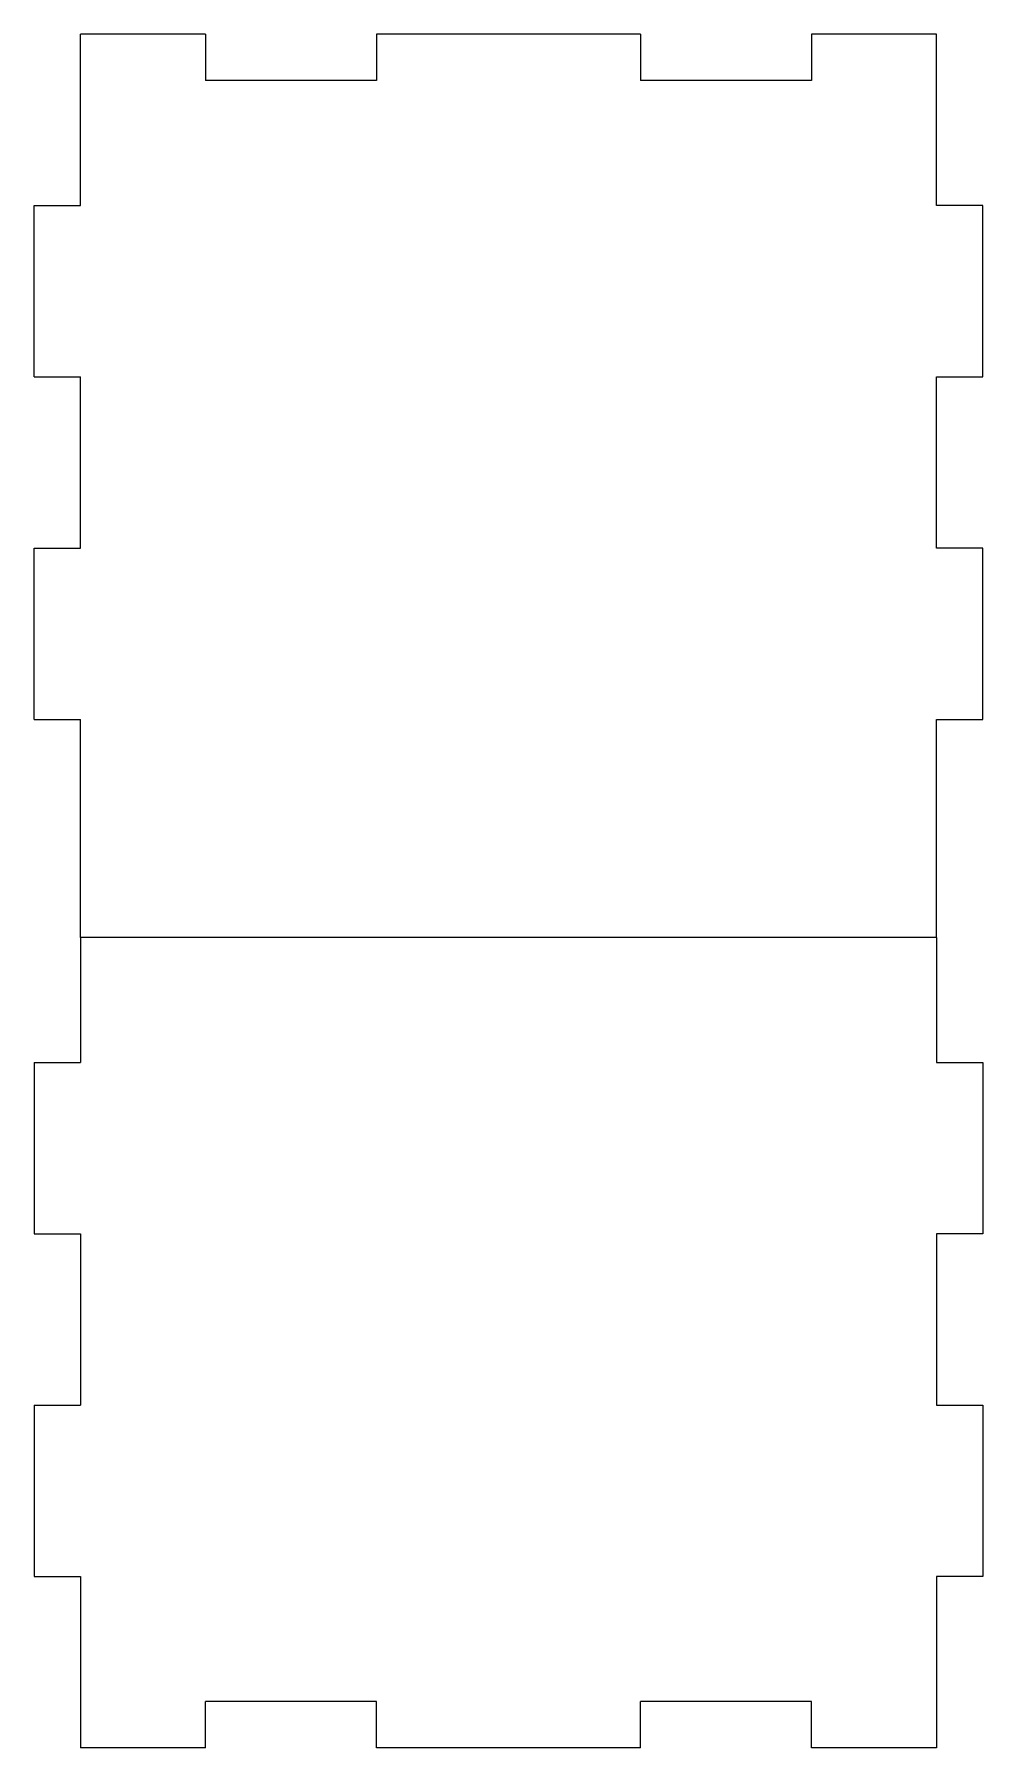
# Model space of a CAD drawing. Header units: millimetres. Extents: x -98 to 307, y -584 to 79.
# Drawn here: x 201.2 to 306.7, y -583.6 to -393.1 of the extents above; entities that cross this region are included whole.
import ezdxf

# ---------------------------------------------------------------- set-up
doc = ezdxf.new("R2010")
doc.units = ezdxf.units.MM
doc.header["$MEASUREMENT"] = 0
doc.layers.add('layer 1', color=7, linetype='Continuous')

msp = doc.modelspace()

# ---------------------------------------------------------------- linework, layer by layer
at = {"layer": 'layer 1', "lineweight": 9}
for points in [[(220.2347, -393.0576), (220.2347, -393.0576), (206.3386, -393.0576), (206.3386, -393.0576)], [(206.3386, -412.1076), (206.3386, -412.1076), (206.3386, -393.0576), (206.3386, -393.0576)], [(220.2347, -393.0576), (220.2347, -393.0576), (220.2347, -398.2149), (220.2347, -398.2149)], [(268.647, -393.0576), (268.647, -393.0576), (239.2847, -393.0576), (239.2847, -393.0576)], [(239.2847, -393.0576), (239.2847, -393.0576), (239.2847, -398.2149), (239.2847, -398.2149)], [(268.647, -393.0576), (268.647, -393.0576), (268.647, -398.2149), (268.647, -398.2149)], [(301.5893, -393.0576), (301.5893, -393.0576), (287.697, -393.0576), (287.697, -393.0576)], [(287.697, -393.0576), (287.697, -393.0576), (287.697, -398.2149), (287.697, -398.2149)], [(301.5893, -412.1076), (301.5893, -412.1076), (301.5893, -393.0576), (301.5893, -393.0576)], [(239.2847, -398.2149), (239.2847, -398.2149), (220.2347, -398.2149), (220.2347, -398.2149)], [(287.697, -398.2149), (287.697, -398.2149), (268.647, -398.2149), (268.647, -398.2149)], [(201.1847, -412.1076), (201.1847, -412.1076), (206.3386, -412.1076), (206.3386, -412.1076)], [(201.1847, -431.1576), (201.1847, -431.1576), (201.1847, -412.1076), (201.1847, -412.1076)], [(306.747, -412.1076), (306.747, -412.1076), (301.5893, -412.1076), (301.5893, -412.1076)], [(306.747, -431.1576), (306.747, -431.1576), (306.747, -412.1076), (306.747, -412.1076)], [(201.1847, -431.1576), (201.1847, -431.1576), (206.3386, -431.1576), (206.3386, -431.1576)], [(206.3386, -450.2076), (206.3386, -450.2076), (206.3386, -431.1576), (206.3386, -431.1576)], [(301.5893, -450.2076), (301.5893, -450.2076), (301.5893, -431.1576), (301.5893, -431.1576)], [(301.5893, -431.1576), (301.5893, -431.1576), (306.747, -431.1576), (306.747, -431.1576)], [(201.1847, -450.2076), (201.1847, -450.2076), (206.3386, -450.2076), (206.3386, -450.2076)], [(201.1847, -469.2576), (201.1847, -469.2576), (201.1847, -450.2076), (201.1847, -450.2076)], [(306.747, -450.2076), (306.747, -450.2076), (301.5893, -450.2076), (301.5893, -450.2076)], [(306.747, -469.2576), (306.747, -469.2576), (306.747, -450.2076), (306.747, -450.2076)], [(201.1847, -469.2576), (201.1847, -469.2576), (206.3386, -469.2576), (206.3386, -469.2576)], [(206.3386, -493.5076), (206.3386, -493.5076), (206.3386, -469.2576), (206.3386, -469.2576)], [(301.5893, -493.5076), (301.5893, -493.5076), (301.5893, -469.2576), (301.5893, -469.2576)], [(301.5893, -469.2576), (301.5893, -469.2576), (306.747, -469.2576), (306.747, -469.2576)], [(301.5893, -493.5076), (301.5893, -493.5076), (206.3386, -493.5076), (206.3386, -493.5076)], [(206.3386, -493.5076), (206.3386, -493.5076), (206.3386, -507.4003), (206.3386, -507.4003)], [(301.5893, -493.5076), (301.5893, -493.5076), (301.5893, -507.4003), (301.5893, -507.4003)], [(201.1847, -507.4003), (201.1847, -507.4003), (201.1847, -526.4503), (201.1847, -526.4503)], [(201.1847, -507.4003), (201.1847, -507.4003), (206.3386, -507.4003), (206.3386, -507.4003)], [(301.5893, -507.4003), (301.5893, -507.4003), (306.747, -507.4003), (306.747, -507.4003)], [(306.747, -507.4003), (306.747, -507.4003), (306.747, -526.4503), (306.747, -526.4503)], [(201.1847, -526.4503), (201.1847, -526.4503), (206.3386, -526.4503), (206.3386, -526.4503)], [(206.3386, -526.4503), (206.3386, -526.4503), (206.3386, -545.5003), (206.3386, -545.5003)], [(306.747, -526.4503), (306.747, -526.4503), (301.5893, -526.4503), (301.5893, -526.4503)], [(301.5893, -526.4503), (301.5893, -526.4503), (301.5893, -545.5003), (301.5893, -545.5003)], [(201.1847, -545.5003), (201.1847, -545.5003), (201.1847, -564.5503), (201.1847, -564.5503)], [(201.1847, -545.5003), (201.1847, -545.5003), (206.3386, -545.5003), (206.3386, -545.5003)], [(301.5893, -545.5003), (301.5893, -545.5003), (306.747, -545.5003), (306.747, -545.5003)], [(306.747, -545.5003), (306.747, -545.5003), (306.747, -564.5503), (306.747, -564.5503)], [(201.1847, -564.5503), (201.1847, -564.5503), (206.3386, -564.5503), (206.3386, -564.5503)], [(206.3386, -564.5503), (206.3386, -564.5503), (206.3386, -583.6003), (206.3386, -583.6003)], [(301.5893, -564.5503), (301.5893, -564.5503), (301.5893, -583.6003), (301.5893, -583.6003)], [(306.747, -564.5503), (306.747, -564.5503), (301.5893, -564.5503), (301.5893, -564.5503)], [(220.2347, -583.6003), (220.2347, -583.6003), (220.2347, -578.443), (220.2347, -578.443)], [(239.2847, -578.443), (239.2847, -578.443), (220.2347, -578.443), (220.2347, -578.443)], [(239.2847, -583.6003), (239.2847, -583.6003), (239.2847, -578.443), (239.2847, -578.443)], [(268.647, -583.6003), (268.647, -583.6003), (268.647, -578.443), (268.647, -578.443)], [(287.697, -578.443), (287.697, -578.443), (268.647, -578.443), (268.647, -578.443)], [(287.697, -583.6003), (287.697, -583.6003), (287.697, -578.443), (287.697, -578.443)], [(220.2347, -583.6003), (220.2347, -583.6003), (206.3386, -583.6003), (206.3386, -583.6003)], [(268.647, -583.6003), (268.647, -583.6003), (239.2847, -583.6003), (239.2847, -583.6003)], [(301.5893, -583.6003), (301.5893, -583.6003), (287.697, -583.6003), (287.697, -583.6003)]]:
    msp.add_open_spline(points, degree=3, dxfattribs=at)

doc.saveas('drawing.dxf')
